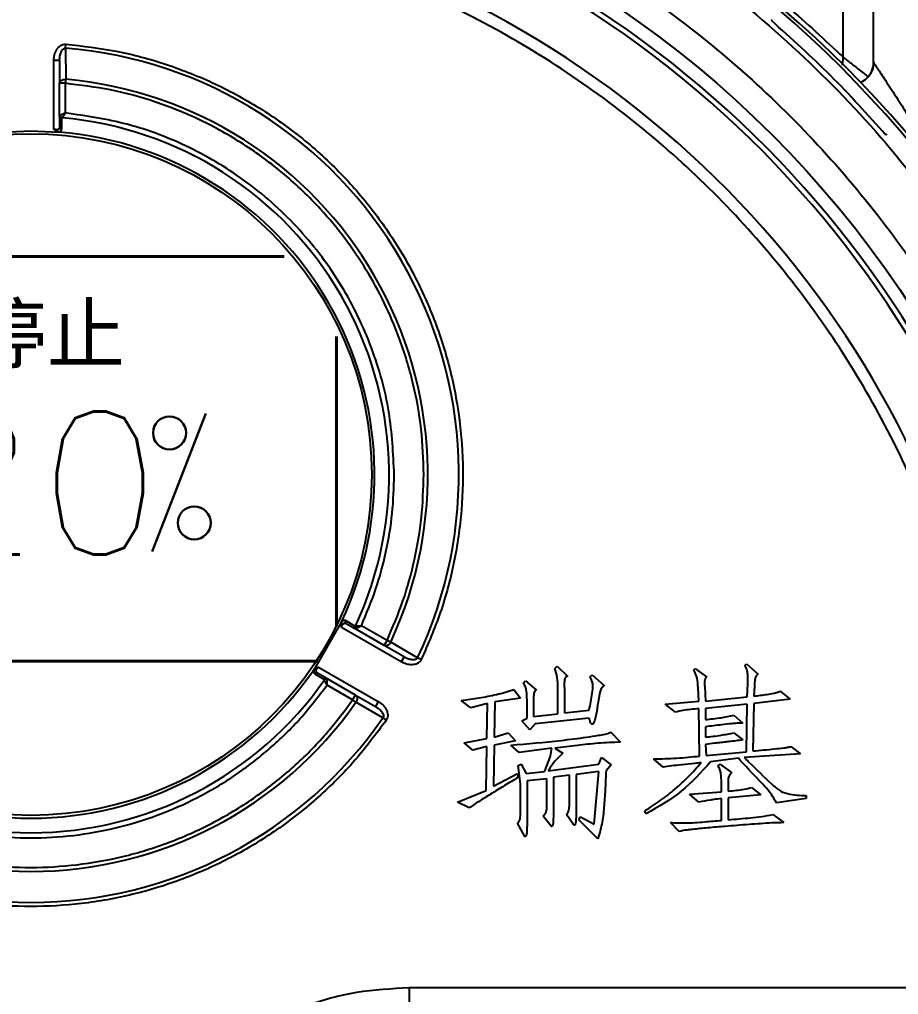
# Model space of a CAD drawing. Header units: millimetres. Extents: x 1663 to 4708, y 540 to 2693.
# Drawn here: x 2458.4 to 2535.2, y 2238.1 to 2323.2 of the extents above; entities that cross this region are included whole.
import ezdxf

# ---------------------------------------------------------------- set-up
doc = ezdxf.new("R2010")
doc.units = ezdxf.units.MM
for name, color, linetype, lineweight in [('AM_5', 3, 'Continuous', 25), ('DIM', 4, 'Continuous', 13), ('标注', 3, 'Continuous', 13), ('粗实线', 7, 'Continuous', 40)]:
    doc.layers.add(name, color=color, linetype=linetype, lineweight=lineweight)
doc.styles.add('01', font='txt.shx')
doc.styles.add('SLDTEXTSTYLE1', font='txt.shx', dxfattribs={"width": 0.7, "bigfont": 'gbcbig.shx'})
doc.dimstyles.new('SLDDIMSTYLE12$0', dxfattribs={"dimtxt": 12, "dimasz": 10, "dimexe": 0, "dimexo": 0.0625, "dimgap": 0.875, "dimtad": 1, "dimdec": 1, "dimlfac": 1.8, "dimrnd": 1e-09, "dimzin": 12, "dimdsep": 46, "dimtxsty": 'SLDTEXTSTYLE1', "dimcen": 0.09, "dimdle": 8.16, "dimclrd": 3, "dimclre": 3, "dimadec": 0, "dimazin": 3, "dimtfac": 1, "dimtdec": 1, "dimtofl": 0, "dimtmove": 0, "dimatfit": 3, "dimfxl": 0, "dimfrac": 2, "dimtolj": 1, "dimlwd": 5, "dimlwe": 5, "dimarcsym": 0})

# ---------------------------------------------------------------- blocks, each defined once
blk = doc.blocks.new('*D67')
at = {"layer": 'AM_5', "color": 3, "lineweight": 5, "transparency": 16777216}
blk.add_line((2567.725, 2464.159), (2173.325, 2464.159), dxfattribs=at)
at = {"layer": 'AM_5', "color": 3, "linetype": 'Continuous', "lineweight": 5, "transparency": 16777216}
for p, q in [((2173.325, 2454.159), (2173.325, 2140.373)), ((2579.4, 2130.373), (2173.325, 2130.373))]:
    blk.add_line(p, q, dxfattribs=at)
at = {"layer": 'AM_5', "color": 3, "transparency": 16777216}
for points in [[(2171.658, 2454.159), (2174.992, 2454.159), (2173.325, 2464.159)], [(2171.658, 2140.373), (2174.992, 2140.373), (2173.325, 2130.373)]]:
    blk.add_solid(points, dxfattribs=at)
at = {"layer": 'Defpoints', "color": 0, "transparency": 16777216}
for p in [(2567.787, 2464.159), (2173.325, 2130.373), (2579.463, 2130.373)]:
    blk.add_point(p, dxfattribs=at)
at = {"layer": 'AM_5', "color": 0, "transparency": 16777216, "insert": (2158.736, 2297.266), "char_height": 12, "attachment_point": 5, "rotation": 90, "style": 'SLDTEXTSTYLE1'}
blk.add_mtext('\\A1;{\\H2.28571x;335}', dxfattribs=at)

msp = doc.modelspace()

# ---------------------------------------------------------------- linework, layer by layer
at = {"color": 7, "linetype": 'Continuous', "lineweight": 25}
for p, q in [((2530.338, 2319.974), (2530.347, 2347.255)), ((2533.001, 2319.529), (2533.001, 2347.36)), ((2524.087, 2323.151), (2524.167, 2323.232)), ((2462.473, 2320.743), (2462.501, 2321.096)), ((2462.473, 2320.743), (2462.475, 2318.027)), ((2461.444, 2313.647), (2461.444, 2319.682)), ((2461.444, 2319.682), (2461.944, 2319.682)), ((2461.944, 2319.682), (2461.944, 2317.674)), ((2533.001, 2319.529), (2533.038, 2319.462)), ((2462.475, 2318.027), (2462.444, 2317.674)), ((2461.944, 2314.783), (2461.944, 2317.674)), ((2462.444, 2317.674), (2461.944, 2317.674)), ((2462.444, 2317.674), (2462.444, 2315.088)), ((2461.944, 2314.783), (2461.944, 2313.847)), ((2462.128, 2313.666), (2462.128, 2314.602)), ((2456.971, 2313.411), (2459.444, 2313.513)), ((2459.444, 2313.513), (2461.917, 2313.411)), ((2534.159, 2313.233), (2534.082, 2313.156)), ((2486.573, 2270.706), (2484.1, 2266.422)), ((2487.71, 2270.293), (2486.899, 2270.761)), ((2486.964, 2270.511), (2487.775, 2270.043)), ((2490.529, 2269.03), (2488.289, 2270.323)), ((2491.767, 2267.161), (2486.54, 2270.178)), ((2490.279, 2268.597), (2487.775, 2270.043)), ((2490.279, 2268.597), (2490.529, 2269.03)), ((2492.017, 2267.594), (2490.279, 2268.597)), ((2490.849, 2268.881), (2490.529, 2269.03)), ((2493.201, 2267.521), (2490.849, 2268.881)), ((2492.017, 2267.594), (2491.767, 2267.161)), ((2493.52, 2267.369), (2493.201, 2267.521)), ((2521.773, 2266.852), (2521.901, 2266.98)), ((2521.901, 2266.98), (2522.922, 2266.086)), ((2484.216, 2266.112), (2485.026, 2265.643)), ((2485.275, 2265.713), (2484.464, 2266.181)), ((2484.54, 2266.714), (2489.767, 2263.697)), ((2505.179, 2266.597), (2505.37, 2266.789)), ((2505.37, 2266.789), (2506.327, 2265.895)), ((2517.305, 2266.469), (2517.433, 2266.597)), ((2517.433, 2266.597), (2518.454, 2265.831)), ((2487.779, 2264.267), (2485.275, 2265.713)), ((2502.434, 2265.321), (2502.626, 2265.512)), ((2502.626, 2265.512), (2503.583, 2264.682)), ((2508.242, 2265.831), (2508.434, 2266.023)), ((2508.434, 2266.023), (2509.519, 2265.065)), ((2521.964, 2264.108), (2522.028, 2265.257)), ((2487.529, 2263.834), (2485.289, 2265.127)), ((2501.604, 2264.746), (2502.179, 2263.98)), ((2505.434, 2262.64), (2505.434, 2264.938)), ((2506.008, 2264.874), (2506.008, 2262.704)), ((2517.752, 2263.725), (2517.688, 2264.938)), ((2518.263, 2265.001), (2518.326, 2263.725)), ((2522.603, 2265.065), (2522.539, 2264.172)), ((2524.837, 2264.618), (2525.73, 2263.916)), ((2487.529, 2263.834), (2487.779, 2264.267)), ((2487.818, 2263.631), (2487.529, 2263.834)), ((2487.779, 2264.267), (2489.517, 2263.264)), ((2490.172, 2262.275), (2487.818, 2263.631)), ((2489.767, 2263.697), (2489.517, 2263.264)), ((2497.839, 2263.15), (2497.009, 2263.789)), ((2499.307, 2263.533), (2497.839, 2263.15)), ((2499.243, 2260.47), (2499.307, 2263.533)), ((2499.945, 2263.661), (2499.881, 2260.597)), ((2502.179, 2263.98), (2499.945, 2263.661)), ((2502.753, 2262.257), (2502.753, 2263.853)), ((2503.328, 2263.533), (2503.328, 2262.385)), ((2514.816, 2263.47), (2517.752, 2263.725)), ((2518.326, 2263.725), (2521.964, 2264.108)), ((2522.539, 2263.533), (2522.475, 2259.385)), ((2525.73, 2263.916), (2522.539, 2263.533)), ((2503.328, 2262.385), (2505.434, 2262.64)), ((2506.008, 2262.704), (2508.178, 2262.959)), ((2515.71, 2262.768), (2514.816, 2263.47)), ((2517.816, 2258.938), (2517.752, 2263.087)), ((2521.964, 2263.47), (2518.326, 2263.087)), ((2518.326, 2263.087), (2518.326, 2262.129)), ((2521.901, 2259.321), (2521.964, 2263.47)), ((2490.172, 2262.275), (2490.463, 2262.074)), ((2502.306, 2262.002), (2502.753, 2262.257)), ((2503.008, 2261.236), (2502.306, 2262.002)), ((2508.178, 2262.257), (2503.455, 2261.746)), ((2520.816, 2262.512), (2521.582, 2261.81)), ((2499.881, 2260.597), (2501.094, 2260.98)), ((2501.094, 2260.98), (2501.732, 2260.278)), ((2503.455, 2261.746), (2503.008, 2261.236)), ((2510.029, 2261.044), (2510.923, 2260.151)), ((2518.326, 2261.491), (2518.326, 2260.597)), ((2520.816, 2260.98), (2521.582, 2260.342)), ((2497.264, 2260.087), (2499.243, 2260.47)), ((2498.03, 2259.449), (2497.264, 2260.087)), ((2501.732, 2260.278), (2499.881, 2259.895)), ((2499.243, 2259.768), (2498.03, 2259.449)), ((2499.179, 2255.938), (2499.243, 2259.768)), ((2499.881, 2259.895), (2499.817, 2256.321)), ((2502.051, 2259.257), (2501.349, 2259.895)), ((2504.923, 2259.64), (2502.051, 2259.257)), ((2505.179, 2259.64), (2505.881, 2259.193)), ((2518.326, 2259.959), (2518.39, 2259.002)), ((2518.39, 2259.002), (2521.901, 2259.321)), ((2525.794, 2259.768), (2526.624, 2259.13)), ((2509.008, 2258.236), (2509.263, 2258.81)), ((2509.263, 2258.81), (2510.093, 2258.172)), ((2514.625, 2257.981), (2513.795, 2258.683)), ((2521.199, 2258.747), (2518.773, 2258.427)), ((2526.624, 2259.13), (2521.709, 2258.81)), ((2501.987, 2258.108), (2502.243, 2258.236)), ((2502.179, 2256.513), (2501.987, 2258.108)), ((2502.243, 2258.236), (2502.689, 2257.406)), ((2502.689, 2257.406), (2504.285, 2257.598)), ((2504.604, 2257.662), (2509.008, 2258.236)), ((2509.008, 2257.598), (2507.029, 2257.342)), ((2508.625, 2253.002), (2509.008, 2257.598)), ((2510.093, 2258.172), (2509.646, 2257.662)), ((2519.411, 2258.108), (2519.603, 2258.236)), ((2519.603, 2258.236), (2520.624, 2257.47)), ((2499.817, 2256.321), (2501.923, 2257.406)), ((2501.923, 2257.406), (2501.987, 2257.087)), ((2504.476, 2256.959), (2502.753, 2256.768)), ((2502.753, 2256.768), (2502.753, 2253.002)), ((2504.476, 2254.789), (2504.476, 2256.959)), ((2506.455, 2257.279), (2505.051, 2257.087)), ((2505.051, 2257.087), (2505.051, 2253.704)), ((2506.455, 2254.726), (2506.455, 2257.279)), ((2507.029, 2257.342), (2507.029, 2253.704)), ((2496.69, 2254.917), (2499.179, 2255.938)), ((2502.179, 2253.96), (2502.179, 2256.513)), ((2519.731, 2255.811), (2519.731, 2256.64)), ((2520.305, 2256.449), (2520.305, 2255.874)), ((2522.347, 2256.194), (2523.177, 2255.555)), ((2516.922, 2255.619), (2519.731, 2255.811)), ((2517.752, 2254.917), (2516.922, 2255.619)), ((2519.731, 2253.321), (2519.731, 2255.236)), ((2523.177, 2255.555), (2520.305, 2255.3)), ((2520.305, 2255.3), (2520.305, 2253.385)), ((2527.134, 2255.236), (2524.517, 2254.853)), ((2527.134, 2255.492), (2527.134, 2255.236)), ((2497.711, 2254.406), (2496.69, 2254.917)), ((2513.157, 2253.896), (2513.029, 2254.151)), ((2504.859, 2252.811), (2504.157, 2253.704)), ((2506.774, 2253.002), (2506.2, 2253.832)), ((2507.285, 2253.385), (2507.412, 2253.641)), ((2508.944, 2251.726), (2507.285, 2253.385)), ((2507.412, 2253.641), (2508.625, 2253.002)), ((2524.198, 2253.832), (2525.156, 2253.13)), ((2502.562, 2251.917), (2501.923, 2253.066)), ((2516.029, 2252.364), (2515.263, 2253.13)), ((2492.469, 2238.723), (2543.16, 2238.723)), ((2492.469, 2238.723), (2492.469, 2236.723))]:
    msp.add_line(p, q, dxfattribs=at)
at = {"color": 7, "linetype": 'Continuous', "lineweight": 25, "flags": 128}
msp.add_lwpolyline([(2532.393, 2318.093), (2532.272, 2317.985), (2531.893, 2317.739)], dxfattribs=at)
at = {"color": 7, "linetype": 'Continuous', "lineweight": 25}
for centre, radius in [((2459.444, 2248.513), 91.48), ((2459.444, 2283.513), 29.75)]:
    msp.add_circle(centre, radius, dxfattribs=at)
for centre, radius, start, end in [((2459.482, 2248.34), 99.998, 10.32572, 79.67183), ((2459.898, 2248.34), 99.998, 10.32572, 79.67183), ((2459.444, 2248.513), 90.341, 353.64897, 186.35103), ((2459.444, 2248.513), 89.875, 353.64897, 186.35103), ((2459.444, 2248.513), 85.319, 353.33017, 186.66983), ((2459.444, 2283.513), 37.354, 334.65071, 85.34929), ((2531.002, 2319.529), 2, 314.08939, 0.00468), ((2459.444, 2283.513), 34.646, 335.01875, 84.98125), ((2462.133, 2314.792), 0.19, 182.68772, 268.51073), ((2462.216, 2314.88), 0.229, 190.10462, 254.91834), ((2459.444, 2283.513), 31.264, 334.97704, 85.02296), ((2462.133, 2313.856), 0.189, 182.68018, 268.38303), ((2459.444, 2283.513), 30, 334.72923, 85.27077), ((2487.066, 2270.671), 0.189, 151.61698, 237.31954), ((2487.877, 2270.202), 0.19, 151.48927, 237.31228), ((2487.995, 2270.23), 0.229, 165.08166, 229.89538), ((2459.444, 2283.513), 30, 214.72923, 325.27077), ((2484.377, 2266.013), 0.189, 62.68018, 148.38303), ((2459.444, 2283.513), 31.264, 214.97704, 325.02296), ((2485.188, 2265.544), 0.19, 62.68772, 148.51073), ((2485.223, 2265.429), 0.229, 70.10462, 134.91834), ((2459.444, 2283.513), 34.646, 215.01875, 324.98125), ((2459.444, 2283.513), 37.354, 214.65071, 325.34929)]:
    msp.add_arc(centre, radius, start, end, dxfattribs=at)
for points in [[(2470.233, 2346.187), (2473.885, 2345.663), (2481.188, 2344.614), (2491.831, 2341.495), (2502.074, 2337.287), (2511.775, 2331.932), (2520.814, 2325.527), (2529.077, 2318.146), (2536.458, 2309.883), (2542.863, 2300.844), (2548.218, 2291.143), (2552.426, 2280.9), (2555.545, 2270.257), (2556.594, 2262.954), (2557.118, 2259.302)], [(2459.444, 2154.772), (2456.376, 2154.859), (2450.241, 2155.034), (2441.127, 2156.437), (2432.189, 2158.662), (2423.513, 2161.77), (2415.184, 2165.708), (2407.281, 2170.445), (2399.88, 2175.934), (2393.053, 2182.122), (2386.865, 2188.949), (2381.376, 2196.35), (2376.639, 2204.253), (2372.7, 2212.582), (2369.596, 2221.258), (2367.357, 2230.196), (2366.005, 2239.31), (2365.553, 2248.513), (2366.005, 2257.716), (2367.357, 2266.83), (2369.596, 2275.768), (2372.7, 2284.444), (2376.639, 2292.773), (2381.376, 2300.676), (2386.865, 2308.077), (2393.053, 2314.904), (2399.88, 2321.092), (2407.281, 2326.581), (2415.184, 2331.318), (2423.513, 2335.256), (2432.189, 2338.364), (2441.127, 2340.589), (2450.241, 2341.992), (2456.376, 2342.166), (2459.444, 2342.253)], [(2459.444, 2342.253), (2462.512, 2342.166), (2468.647, 2341.992), (2477.761, 2340.589), (2486.699, 2338.364), (2495.375, 2335.256), (2503.704, 2331.318), (2511.607, 2326.581), (2519.008, 2321.092), (2525.835, 2314.904), (2532.023, 2308.077), (2537.512, 2300.676), (2542.249, 2292.773), (2546.188, 2284.444), (2549.292, 2275.768), (2551.531, 2266.83), (2552.883, 2257.716), (2553.335, 2248.513), (2552.883, 2239.31), (2551.531, 2230.196), (2549.292, 2221.258), (2546.188, 2212.582), (2542.249, 2204.253), (2537.512, 2196.35), (2532.023, 2188.949), (2525.835, 2182.122), (2519.008, 2175.934), (2511.607, 2170.445), (2503.704, 2165.708), (2495.375, 2161.77), (2486.699, 2158.662), (2477.761, 2156.437), (2468.647, 2155.034), (2462.512, 2154.859), (2459.444, 2154.772)], [(2534.082, 2313.156), (2532.505, 2314.911), (2529.353, 2318.422), (2525.842, 2321.574), (2524.087, 2323.151)], [(2461.758, 2313.614), (2461.711, 2313.62), (2461.615, 2313.63), (2461.501, 2313.641), (2461.444, 2313.647)], [(2486.54, 2270.178), (2486.564, 2270.23), (2486.612, 2270.335), (2486.65, 2270.423), (2486.67, 2270.467)], [(2484.355, 2266.458), (2484.384, 2266.497), (2484.441, 2266.574), (2484.507, 2266.667), (2484.54, 2266.714)]]:
    msp.add_open_spline(points, degree=3, dxfattribs=at)
for points, knots in [([(2480.552, 2346.176), (2482.371, 2345.805), (2486.914, 2344.879), (2494.07, 2342.604), (2501.965, 2339.447), (2508.991, 2335.888), (2515.118, 2332.19), (2520.435, 2328.487), (2525.551, 2324.445), (2528.742, 2321.464), (2530.338, 2319.974)], [0, 0, 0, 0, 0.097589, 0.243722, 0.394103, 0.544483, 0.657403, 0.770324, 0.885162, 1, 1, 1, 1]), ([(2459.444, 2332.799), (2456.539, 2332.713), (2450.68, 2332.537), (2441.929, 2331.109), (2433.276, 2328.806), (2424.871, 2325.558), (2416.86, 2321.436), (2409.376, 2316.512), (2402.53, 2310.89), (2396.366, 2304.644), (2390.879, 2297.796), (2386.089, 2290.344), (2382.068, 2282.339), (2378.905, 2273.903), (2376.655, 2265.178), (2375.372, 2256.315), (2374.97, 2247.458), (2375.477, 2241.619), (2375.728, 2238.723)], [0, 0, 0, 0, 0.061282, 0.123596, 0.186618, 0.25, 0.313382, 0.376404, 0.438718, 0.5, 0.561282, 0.623596, 0.686618, 0.75, 0.813382, 0.876404, 0.938718, 1, 1, 1, 1]), ([(2543.16, 2238.723), (2543.411, 2241.619), (2543.918, 2247.458), (2543.515, 2256.315), (2542.233, 2265.178), (2539.983, 2273.903), (2536.82, 2282.339), (2532.798, 2290.344), (2528.009, 2297.796), (2522.522, 2304.644), (2516.357, 2310.89), (2509.512, 2316.512), (2502.028, 2321.436), (2494.017, 2325.558), (2485.612, 2328.806), (2476.958, 2331.109), (2468.207, 2332.537), (2462.349, 2332.713), (2459.444, 2332.799)], [0, 0, 0, 0, 0.061282, 0.123596, 0.186618, 0.25, 0.313382, 0.376404, 0.438718, 0.5, 0.561282, 0.623596, 0.686618, 0.75, 0.813382, 0.876404, 0.938718, 1, 1, 1, 1]), ([(2461.444, 2319.682), (2461.455, 2319.846), (2461.478, 2320.173), (2461.641, 2320.561), (2461.839, 2320.824), (2462.03, 2320.983), (2462.255, 2321.092), (2462.42, 2321.095), (2462.501, 2321.096)], [0, 0, 0, 0, 0.249814, 0.499195, 0.628988, 0.749489, 0.877373, 1, 1, 1, 1]), ([(2461.944, 2319.682), (2461.949, 2319.804), (2461.96, 2320.043), (2462.038, 2320.33), (2462.137, 2320.53), (2462.229, 2320.65), (2462.325, 2320.72), (2462.409, 2320.746), (2462.451, 2320.744), (2462.473, 2320.743)], [0, 0, 0, 0, 0.286546, 0.561069, 0.68919, 0.805477, 0.906505, 0.953176, 1, 1, 1, 1]), ([(2462.501, 2321.096), (2463.971, 2320.926), (2466.944, 2320.582), (2471.323, 2319.391), (2475.596, 2317.692), (2479.658, 2315.456), (2483.415, 2312.742), (2486.787, 2309.612), (2489.712, 2306.149), (2492.175, 2302.41), (2494.181, 2298.408), (2495.718, 2294.143), (2496.743, 2289.658), (2497.215, 2285.047), (2497.12, 2280.412), (2496.455, 2275.862), (2495.296, 2271.473), (2494.108, 2268.727), (2493.52, 2267.369)], [0, 0, 0, 0, 0.060901, 0.123153, 0.186338, 0.25, 0.313662, 0.376847, 0.439099, 0.5, 0.560901, 0.623153, 0.686338, 0.75, 0.813662, 0.876847, 0.939099, 1, 1, 1, 1]), ([(2530.338, 2319.974), (2530.338, 2319.97), (2530.337, 2319.962), (2530.335, 2319.949), (2530.334, 2319.933), (2530.331, 2319.91), (2530.328, 2319.876), (2530.322, 2319.822), (2530.313, 2319.738), (2530.3, 2319.608), (2530.282, 2319.446), (2530.269, 2319.325), (2530.263, 2319.268)], [0, 0, 0, 0, 0.016063, 0.035086, 0.054272, 0.083957, 0.129901, 0.20106, 0.311455, 0.483359, 0.753451, 1, 1, 1, 1]), ([(2530.338, 2319.974), (2530.341, 2319.971), (2530.348, 2319.966), (2530.358, 2319.958), (2530.371, 2319.948), (2530.388, 2319.934), (2530.416, 2319.913), (2530.458, 2319.879), (2530.524, 2319.827), (2530.627, 2319.746), (2530.789, 2319.618), (2531.056, 2319.408), (2531.583, 2318.994), (2532.153, 2318.545), (2532.462, 2318.306), (2532.546, 2318.242)], [0, 0, 0, 0, 0.003704, 0.008098, 0.012525, 0.019373, 0.029969, 0.046374, 0.071808, 0.111377, 0.173466, 0.273083, 0.443837, 0.849319, 1, 1, 1, 1]), ([(2533.036, 2319.464), (2533.001, 2319.25), (2532.946, 2318.916), (2532.713, 2318.459), (2532.533, 2318.249), (2532.441, 2318.141)], [0, 0, 0, 0, 0.463437, 0.723442, 1, 1, 1, 1]), ([(2533.038, 2319.462), (2533.038, 2319.461), (2533.051, 2319.437), (2533.161, 2319.268), (2533.368, 2318.954), (2533.67, 2318.501), (2534.045, 2317.934), (2534.496, 2317.247), (2535.132, 2316.265), (2535.954, 2314.966), (2536.949, 2313.348), (2537.613, 2312.218), (2537.955, 2311.635)], [0, 0, 0, 0, 0.00168, 0.064972, 0.132739, 0.206508, 0.28571, 0.373768, 0.471273, 0.639644, 0.81418, 1, 1, 1, 1]), ([(2461.944, 2317.674), (2461.947, 2317.703), (2461.951, 2317.751), (2461.986, 2317.82), (2462.033, 2317.88), (2462.103, 2317.936), (2462.186, 2317.98), (2462.311, 2318.021), (2462.41, 2318.024), (2462.475, 2318.027)], [0, 0, 0, 0, 0.146576, 0.250253, 0.383985, 0.500537, 0.638173, 0.763762, 1, 1, 1, 1]), ([(2532.39, 2318.11), (2532.287, 2317.998), (2532.159, 2317.858), (2531.895, 2317.772), (2531.843, 2317.755)], [0, 0, 0, 0, 0.802342, 1, 1, 1, 1]), ([(2493.737, 2283.513), (2493.692, 2284.84), (2493.602, 2287.53), (2492.859, 2291.562), (2491.424, 2296.288), (2488.877, 2301.519), (2485.334, 2306.231), (2481.608, 2309.805), (2478.069, 2312.418), (2474.297, 2314.522), (2470.385, 2316.096), (2466.434, 2317.189), (2463.762, 2317.514), (2462.444, 2317.674)], [0, 0, 0, 0, 0.078279, 0.158714, 0.241169, 0.369329, 0.499889, 0.58697, 0.673343, 0.758831, 0.841277, 0.921717, 1, 1, 1, 1]), ([(2461.991, 2314.84), (2461.978, 2314.832), (2461.951, 2314.814), (2461.946, 2314.794), (2461.944, 2314.783)], [0, 0, 0, 0, 0.455331, 1, 1, 1, 1]), ([(2462.444, 2315.088), (2462.39, 2315.059), (2462.299, 2315.01), (2462.17, 2314.938), (2462.064, 2314.88), (2462.014, 2314.853), (2461.991, 2314.84)], [0, 0, 0, 0, 0.294715, 0.501246, 0.766459, 1, 1, 1, 1]), ([(2462.128, 2314.602), (2462.13, 2314.613), (2462.132, 2314.633), (2462.148, 2314.651), (2462.156, 2314.659)], [0, 0, 0, 0, 0.505052, 1, 1, 1, 1]), ([(2462.444, 2315.088), (2462.41, 2315.037), (2462.352, 2314.951), (2462.269, 2314.829), (2462.203, 2314.728), (2462.171, 2314.681), (2462.156, 2314.659)], [0, 0, 0, 0, 0.29649, 0.501239, 0.766694, 1, 1, 1, 1]), ([(2491.161, 2283.513), (2491.069, 2285.346), (2490.879, 2289.11), (2489.307, 2294.697), (2486.712, 2300.095), (2483.053, 2304.985), (2478.531, 2309.09), (2473.403, 2312.184), (2467.989, 2314.278), (2464.26, 2314.823), (2462.444, 2315.088)], [0, 0, 0, 0, 0.117513, 0.241217, 0.369421, 0.5, 0.630579, 0.758783, 0.882487, 1, 1, 1, 1]), ([(2461.944, 2313.847), (2461.936, 2313.802), (2461.923, 2313.732), (2461.844, 2313.656), (2461.786, 2313.628), (2461.758, 2313.614)], [0, 0, 0, 0, 0.49907, 0.762814, 1, 1, 1, 1]), ([(2461.917, 2313.411), (2461.877, 2313.418), (2461.788, 2313.433), (2461.627, 2313.513), (2461.516, 2313.594), (2461.444, 2313.647)], [0, 0, 0, 0, 0.230272, 0.499766, 1, 1, 1, 1]), ([(2461.848, 2313.427), (2461.837, 2313.436), (2461.814, 2313.454), (2461.786, 2313.498), (2461.766, 2313.554), (2461.761, 2313.594), (2461.758, 2313.614)], [0, 0, 0, 0, 0.235887, 0.4884405, 0.747071, 1, 1, 1, 1]), ([(2461.848, 2313.427), (2461.89, 2313.441), (2461.976, 2313.469), (2462.061, 2313.527), (2462.118, 2313.593), (2462.124, 2313.642), (2462.128, 2313.666)], [0, 0, 0, 0, 0.246649, 0.500433, 0.745582, 1, 1, 1, 1]), ([(2461.917, 2313.411), (2461.903, 2313.412), (2461.883, 2313.415), (2461.86, 2313.421), (2461.852, 2313.425), (2461.848, 2313.427)], [0, 0, 0, 0, 0.552263, 0.782739, 1, 1, 1, 1]), ([(2488.289, 2270.323), (2488.729, 2271.369), (2489.609, 2273.46), (2490.486, 2276.753), (2491.058, 2280.112), (2491.127, 2282.379), (2491.161, 2283.513)], [0, 0, 0, 0, 0.25001, 0.5, 0.75001, 1, 1, 1, 1]), ([(2490.529, 2269.03), (2491.02, 2270.176), (2492.003, 2272.468), (2492.982, 2276.083), (2493.621, 2279.774), (2493.698, 2282.267), (2493.737, 2283.513)], [0, 0, 0, 0, 0.249991, 0.5, 0.749991, 1, 1, 1, 1]), ([(2486.54, 2270.178), (2486.531, 2270.267), (2486.516, 2270.403), (2486.528, 2270.583), (2486.559, 2270.667), (2486.573, 2270.706)], [0, 0, 0, 0, 0.50022, 0.769201, 1, 1, 1, 1]), ([(2486.899, 2270.761), (2486.876, 2270.77), (2486.831, 2270.788), (2486.745, 2270.773), (2486.652, 2270.728), (2486.586, 2270.667), (2486.553, 2270.638)], [0, 0, 0, 0, 0.254366, 0.499564, 0.753303, 1, 1, 1, 1]), ([(2486.553, 2270.638), (2486.553, 2270.642), (2486.553, 2270.651), (2486.559, 2270.674), (2486.567, 2270.693), (2486.573, 2270.706)], [0, 0, 0, 0, 0.217261, 0.447737, 1, 1, 1, 1]), ([(2486.67, 2270.467), (2486.669, 2270.467), (2486.668, 2270.467), (2486.665, 2270.47), (2486.651, 2270.48), (2486.621, 2270.504), (2486.585, 2270.545), (2486.559, 2270.594), (2486.555, 2270.623), (2486.553, 2270.638)], [0, 0, 0, 0, 0.001948, 0.016581, 0.057088, 0.21499, 0.505225, 0.751514, 1, 1, 1, 1]), ([(2486.67, 2270.467), (2486.695, 2270.484), (2486.749, 2270.519), (2486.854, 2270.55), (2486.92, 2270.526), (2486.964, 2270.511)], [0, 0, 0, 0, 0.237187, 0.50093, 1, 1, 1, 1]), ([(2487.774, 2270.289), (2487.8, 2270.29), (2487.857, 2270.294), (2487.977, 2270.302), (2488.124, 2270.312), (2488.228, 2270.319), (2488.289, 2270.323)], [0, 0, 0, 0, 0.233264, 0.498761, 0.703431, 1, 1, 1, 1]), ([(2488.289, 2270.323), (2488.237, 2270.291), (2488.148, 2270.237), (2488.022, 2270.161), (2487.919, 2270.098), (2487.87, 2270.069), (2487.847, 2270.055)], [0, 0, 0, 0, 0.294637, 0.501246, 0.766418, 1, 1, 1, 1]), ([(2487.774, 2270.289), (2487.762, 2270.286), (2487.738, 2270.281), (2487.72, 2270.289), (2487.71, 2270.293)], [0, 0, 0, 0, 0.494942, 1, 1, 1, 1]), ([(2487.775, 2270.043), (2487.785, 2270.04), (2487.805, 2270.033), (2487.834, 2270.048), (2487.847, 2270.055)], [0, 0, 0, 0, 0.544669, 1, 1, 1, 1]), ([(2490.849, 2268.881), (2490.815, 2268.826), (2490.762, 2268.742), (2490.664, 2268.655), (2490.585, 2268.604), (2490.501, 2268.572), (2490.426, 2268.56), (2490.348, 2268.565), (2490.304, 2268.586), (2490.279, 2268.597)], [0, 0, 0, 0, 0.2362575, 0.3618415, 0.4994624, 0.6160623, 0.7497471, 0.8534584, 1, 1, 1, 1]), ([(2493.52, 2267.369), (2493.479, 2267.3), (2493.393, 2267.157), (2493.187, 2267.017), (2492.953, 2266.931), (2492.626, 2266.892), (2492.209, 2266.945), (2491.914, 2267.089), (2491.767, 2267.161)], [0, 0, 0, 0, 0.122616, 0.250735, 0.37102, 0.501142, 0.75053, 1, 1, 1, 1]), ([(2493.201, 2267.521), (2493.191, 2267.502), (2493.172, 2267.464), (2493.107, 2267.404), (2492.998, 2267.356), (2492.848, 2267.337), (2492.625, 2267.351), (2492.338, 2267.427), (2492.125, 2267.537), (2492.017, 2267.594)], [0, 0, 0, 0, 0.04691, 0.093633, 0.194711, 0.311017, 0.43912, 0.713502, 1, 1, 1, 1]), ([(2484.1, 2266.422), (2484.126, 2266.454), (2484.183, 2266.522), (2484.333, 2266.622), (2484.459, 2266.678), (2484.54, 2266.714)], [0, 0, 0, 0, 0.230272, 0.499766, 1, 1, 1, 1]), ([(2484.1, 2266.422), (2484.108, 2266.434), (2484.12, 2266.45), (2484.137, 2266.467), (2484.145, 2266.471), (2484.149, 2266.474)], [0, 0, 0, 0, 0.552263, 0.782739, 1, 1, 1, 1]), ([(2484.149, 2266.474), (2484.139, 2266.43), (2484.12, 2266.343), (2484.128, 2266.239), (2484.157, 2266.157), (2484.196, 2266.127), (2484.216, 2266.112)], [0, 0, 0, 0, 0.246649, 0.500433, 0.745582, 1, 1, 1, 1]), ([(2484.355, 2266.458), (2484.334, 2266.467), (2484.297, 2266.482), (2484.241, 2266.492), (2484.19, 2266.49), (2484.162, 2266.479), (2484.149, 2266.474)], [0, 0, 0, 0, 0.284642, 0.500317, 0.748404, 1, 1, 1, 1]), ([(2484.464, 2266.181), (2484.429, 2266.211), (2484.375, 2266.257), (2484.349, 2266.363), (2484.353, 2266.427), (2484.355, 2266.458)], [0, 0, 0, 0, 0.49907, 0.762814, 1, 1, 1, 1]), ([(2505.434, 2264.938), (2505.435, 2265.222), (2505.438, 2265.788), (2505.265, 2266.328), (2505.179, 2266.597)], [0, 0, 0, 0, 0.501356, 1, 1, 1, 1]), ([(2517.688, 2264.938), (2517.672, 2265.206), (2517.64, 2265.74), (2517.417, 2266.227), (2517.305, 2266.469)], [0, 0, 0, 0, 0.501429, 1, 1, 1, 1]), ([(2522.028, 2265.257), (2522.035, 2265.53), (2522.045, 2265.943), (2521.961, 2266.49), (2521.835, 2266.734), (2521.773, 2266.852)], [0, 0, 0, 0, 0.500487, 0.756396, 1, 1, 1, 1]), ([(2522.922, 2266.086), (2522.881, 2266.063), (2522.799, 2266.015), (2522.703, 2265.849), (2522.613, 2265.534), (2522.607, 2265.253), (2522.603, 2265.065)], [0, 0, 0, 0, 0.124606, 0.249783, 0.499755, 1, 1, 1, 1]), ([(2485.026, 2265.643), (2485.034, 2265.637), (2485.05, 2265.625), (2485.058, 2265.602), (2485.061, 2265.591)], [0, 0, 0, 0, 0.505052, 1, 1, 1, 1]), ([(2485.289, 2265.127), (2485.262, 2265.182), (2485.216, 2265.276), (2485.152, 2265.408), (2485.098, 2265.516), (2485.073, 2265.567), (2485.061, 2265.591)], [0, 0, 0, 0, 0.2964897, 0.501239, 0.7666941, 1, 1, 1, 1]), ([(2485.301, 2265.644), (2485.3, 2265.659), (2485.298, 2265.691), (2485.283, 2265.705), (2485.275, 2265.713)], [0, 0, 0, 0, 0.455331, 1, 1, 1, 1]), ([(2485.289, 2265.127), (2485.291, 2265.188), (2485.293, 2265.292), (2485.296, 2265.439), (2485.299, 2265.561), (2485.3, 2265.617), (2485.301, 2265.644)], [0, 0, 0, 0, 0.294715, 0.501246, 0.766459, 1, 1, 1, 1]), ([(2502.753, 2263.853), (2502.745, 2264.107), (2502.733, 2264.488), (2502.632, 2264.992), (2502.5, 2265.211), (2502.434, 2265.321)], [0, 0, 0, 0, 0.500501, 0.750743, 1, 1, 1, 1]), ([(2506.327, 2265.895), (2506.302, 2265.901), (2506.266, 2265.911), (2506.214, 2265.904), (2506.169, 2265.885), (2506.119, 2265.843), (2506.043, 2265.71), (2505.989, 2265.377), (2506.001, 2265.075), (2506.008, 2264.874)], [0, 0, 0, 0, 0.062894, 0.093186, 0.125519, 0.183459, 0.250862, 0.500262, 1, 1, 1, 1]), ([(2508.178, 2262.959), (2508.274, 2263.441), (2508.419, 2264.162), (2508.539, 2265.024), (2508.436, 2265.514), (2508.307, 2265.726), (2508.242, 2265.831)], [0, 0, 0, 0, 0.500403, 0.750061, 0.875011, 1, 1, 1, 1]), ([(2518.454, 2265.831), (2518.436, 2265.825), (2518.4, 2265.813), (2518.342, 2265.761), (2518.283, 2265.641), (2518.24, 2265.378), (2518.254, 2265.152), (2518.263, 2265.001)], [0, 0, 0, 0, 0.062738, 0.125106, 0.25016, 0.499952, 1, 1, 1, 1]), ([(2433.599, 2265.127), (2434.352, 2264.14), (2435.858, 2262.167), (2438.562, 2259.547), (2441.565, 2257.22), (2444.868, 2255.256), (2448.383, 2253.704), (2452.02, 2252.6), (2455.722, 2251.94), (2459.444, 2251.723), (2463.166, 2251.94), (2466.868, 2252.6), (2470.505, 2253.704), (2474.02, 2255.256), (2477.323, 2257.22), (2480.326, 2259.548), (2483.029, 2262.167), (2484.536, 2264.14), (2485.289, 2265.127)], [0, 0, 0, 0, 0.061605, 0.123206, 0.186371, 0.25, 0.313629, 0.376794, 0.438402, 0.5, 0.561607, 0.623206, 0.686371, 0.75, 0.813629, 0.876794, 0.938399, 1, 1, 1, 1]), ([(2497.009, 2263.789), (2497.528, 2263.864), (2498.556, 2264.012), (2500.101, 2264.29), (2501.099, 2264.593), (2501.604, 2264.746)], [0, 0, 0, 0, 0.334798, 0.663306, 1, 1, 1, 1]), ([(2503.583, 2264.682), (2503.567, 2264.683), (2503.541, 2264.684), (2503.502, 2264.677), (2503.469, 2264.657), (2503.413, 2264.599), (2503.352, 2264.431), (2503.308, 2264.064), (2503.32, 2263.746), (2503.328, 2263.533)], [0, 0, 0, 0, 0.03671, 0.062559, 0.092069, 0.125794, 0.250448, 0.500152, 1, 1, 1, 1]), ([(2509.519, 2265.065), (2509.496, 2265.066), (2509.463, 2265.068), (2509.42, 2265.054), (2509.362, 2265.02), (2509.155, 2264.763), (2509.097, 2264.42), (2508.986, 2263.808), (2508.875, 2263.105), (2508.745, 2262.332), (2508.598, 2261.885), (2508.54, 2261.774), (2508.511, 2261.741), (2508.484, 2261.722), (2508.458, 2261.713), (2508.437, 2261.712), (2508.416, 2261.717), (2508.393, 2261.734), (2508.319, 2261.818), (2508.248, 2262.001), (2508.201, 2262.171), (2508.178, 2262.257)], [0, 0, 0, 0, 0.015707, 0.023084, 0.031298, 0.062594, 0.249246, 0.264592, 0.499319, 0.749347, 0.813344, 0.828624, 0.83674, 0.844073, 0.851536, 0.855317, 0.859027, 0.866095, 0.875169, 0.937439, 1, 1, 1, 1]), ([(2522.539, 2264.172), (2522.928, 2264.22), (2523.513, 2264.292), (2524.191, 2264.402), (2524.509, 2264.478), (2524.65, 2264.521), (2524.721, 2264.542), (2524.781, 2264.57), (2524.818, 2264.602), (2524.837, 2264.618)], [0, 0, 0, 0, 0.49996, 0.749982, 0.874725, 0.916406, 0.937678, 0.968712, 1, 1, 1, 1]), ([(2431.359, 2263.834), (2432.163, 2262.766), (2433.789, 2260.605), (2436.714, 2257.732), (2439.985, 2255.171), (2443.575, 2253.017), (2447.4, 2251.314), (2451.373, 2250.098), (2455.405, 2249.378), (2459.444, 2249.142), (2463.483, 2249.378), (2467.514, 2250.098), (2471.488, 2251.314), (2475.313, 2253.017), (2478.903, 2255.171), (2482.174, 2257.732), (2485.099, 2260.605), (2486.725, 2262.766), (2487.529, 2263.834)], [0, 0, 0, 0, 0.060923, 0.123178, 0.186353, 0.25, 0.313647, 0.376822, 0.439077, 0.5, 0.560923, 0.623178, 0.686353, 0.75, 0.813647, 0.876822, 0.939077, 1, 1, 1, 1]), ([(2487.779, 2264.267), (2487.812, 2264.241), (2487.868, 2264.198), (2487.913, 2264.089), (2487.931, 2263.969), (2487.914, 2263.877), (2487.906, 2263.834)], [0, 0, 0, 0, 0.29395, 0.49993, 0.767731, 1, 1, 1, 1]), ([(2487.906, 2263.834), (2487.895, 2263.799), (2487.875, 2263.728), (2487.837, 2263.663), (2487.818, 2263.631)], [0, 0, 0, 0, 0.5064463, 1, 1, 1, 1]), ([(2489.767, 2263.697), (2489.903, 2263.605), (2490.175, 2263.421), (2490.429, 2263.086), (2490.559, 2262.783), (2490.601, 2262.538), (2490.583, 2262.289), (2490.502, 2262.145), (2490.463, 2262.074)], [0, 0, 0, 0, 0.249814, 0.499195, 0.628988, 0.749489, 0.877373, 1, 1, 1, 1]), ([(2489.517, 2263.264), (2489.62, 2263.198), (2489.821, 2263.069), (2490.032, 2262.858), (2490.155, 2262.672), (2490.213, 2262.533), (2490.226, 2262.414), (2490.206, 2262.328), (2490.184, 2262.293), (2490.172, 2262.275)], [0, 0, 0, 0, 0.2865456, 0.5610687, 0.6891901, 0.8054766, 0.906505, 0.9531764, 1, 1, 1, 1]), ([(2517.752, 2263.087), (2517.509, 2263.059), (2517.044, 2263.005), (2516.357, 2262.927), (2515.925, 2262.821), (2515.71, 2262.768)], [0, 0, 0, 0, 0.355076, 0.678764, 1, 1, 1, 1]), ([(2490.463, 2262.074), (2489.581, 2260.886), (2487.797, 2258.484), (2484.575, 2255.286), (2480.968, 2252.435), (2477.001, 2250.036), (2472.772, 2248.139), (2468.375, 2246.784), (2463.913, 2245.982), (2459.444, 2245.719), (2454.975, 2245.982), (2450.513, 2246.784), (2446.116, 2248.139), (2441.887, 2250.036), (2437.92, 2252.435), (2434.313, 2255.286), (2431.091, 2258.484), (2429.307, 2260.886), (2428.425, 2262.074)], [0, 0, 0, 0, 0.060901, 0.123153, 0.186338, 0.25, 0.313662, 0.376847, 0.439099, 0.5, 0.560901, 0.623153, 0.686338, 0.75, 0.813662, 0.876847, 0.939099, 1, 1, 1, 1]), ([(2518.326, 2262.129), (2518.782, 2262.173), (2519.619, 2262.254), (2520.441, 2262.431), (2520.816, 2262.512)], [0, 0, 0, 0, 0.544423, 1, 1, 1, 1]), ([(2521.582, 2261.81), (2521.411, 2261.81), (2521.083, 2261.81), (2520.474, 2261.751), (2519.797, 2261.676), (2519.039, 2261.585), (2518.563, 2261.522), (2518.326, 2261.491)], [0, 0, 0, 0, 0.1565437, 0.3002265, 0.5598557, 0.7813484, 1, 1, 1, 1]), ([(2501.349, 2259.895), (2502.81, 2260.017), (2505.017, 2260.201), (2507.558, 2260.531), (2508.836, 2260.722), (2509.458, 2260.832), (2509.773, 2260.909), (2509.921, 2260.952), (2509.984, 2260.984), (2510.015, 2261.001), (2510.024, 2261.009), (2510.03, 2261.018), (2510.031, 2261.029), (2510.03, 2261.038), (2510.029, 2261.044)], [0, 0, 0, 0, 0.499866, 0.755184, 0.873269, 0.940653, 0.9703, 0.984189, 0.992842, 0.99431, 0.996215, 0.997059, 0.997763, 1, 1, 1, 1]), ([(2518.326, 2260.597), (2518.782, 2260.641), (2519.619, 2260.722), (2520.441, 2260.9), (2520.816, 2260.98)], [0, 0, 0, 0, 0.5444227, 1, 1, 1, 1]), ([(2510.923, 2260.151), (2510.267, 2260.126), (2509.004, 2260.078), (2507.092, 2259.863), (2505.834, 2259.716), (2505.179, 2259.64)], [0, 0, 0, 0, 0.340904, 0.65699, 1, 1, 1, 1]), ([(2521.582, 2260.342), (2521.184, 2260.294), (2520.683, 2260.233), (2520.153, 2260.169), (2520.012, 2260.152), (2519.971, 2260.147), (2519.866, 2260.135), (2519.59, 2260.103), (2519.047, 2260.042), (2518.598, 2259.99), (2518.326, 2259.959)], [0, 0, 0, 0, 0.366446, 0.462334, 0.488445, 0.496042, 0.5, 0.585842, 0.75, 1, 1, 1, 1]), ([(2504.285, 2257.598), (2504.384, 2257.835), (2504.568, 2258.277), (2504.822, 2258.95), (2504.889, 2259.405), (2504.923, 2259.64)], [0, 0, 0, 0, 0.359332, 0.669185, 1, 1, 1, 1]), ([(2522.475, 2259.385), (2522.786, 2259.413), (2523.416, 2259.469), (2524.319, 2259.554), (2525.013, 2259.636), (2525.49, 2259.7), (2525.693, 2259.745), (2525.794, 2259.768)], [0, 0, 0, 0, 0.280025, 0.567993, 0.813979, 0.90683, 1, 1, 1, 1]), ([(2505.881, 2259.193), (2505.636, 2258.966), (2505.145, 2258.51), (2504.785, 2257.945), (2504.604, 2257.662)], [0, 0, 0, 0, 0.498794, 1, 1, 1, 1]), ([(2518.773, 2258.427), (2517.957, 2257.525), (2516.322, 2255.72), (2514.212, 2254.504), (2513.157, 2253.896)], [0, 0, 0, 0, 0.4997261, 1, 1, 1, 1]), ([(2513.795, 2258.683), (2514.466, 2258.7), (2515.81, 2258.734), (2517.147, 2258.87), (2517.816, 2258.938)], [0, 0, 0, 0, 0.499834, 1, 1, 1, 1]), ([(2524.517, 2254.853), (2524.42, 2255.035), (2524.026, 2255.767), (2522.817, 2257.004), (2521.797, 2258.103), (2521.199, 2258.747)], [0, 0, 0, 0, 0.120499, 0.484583, 1, 1, 1, 1]), ([(2521.709, 2258.81), (2521.845, 2258.679), (2522.64, 2257.912), (2523.622, 2256.951), (2524.701, 2255.943), (2525.746, 2255.523), (2526.578, 2255.504), (2527.134, 2255.492)], [0, 0, 0, 0, 0.085822, 0.500579, 0.625554, 0.749953, 1, 1, 1, 1]), ([(2509.646, 2257.662), (2509.627, 2257.162), (2509.587, 2256.163), (2509.49, 2254.668), (2509.359, 2253.169), (2509.082, 2252.207), (2508.944, 2251.726)], [0, 0, 0, 0, 0.250078, 0.500157, 0.750158, 1, 1, 1, 1]), ([(2513.029, 2254.151), (2513.485, 2254.444), (2514.397, 2255.03), (2515.676, 2256.036), (2516.882, 2257.131), (2517.59, 2257.953), (2517.943, 2258.364)], [0, 0, 0, 0, 0.250018, 0.50003, 0.750015, 1, 1, 1, 1]), ([(2517.943, 2258.364), (2517.752, 2258.343), (2517.199, 2258.284), (2516.628, 2258.221), (2515.958, 2258.148), (2515.405, 2258.086), (2514.87, 2258.014), (2514.625, 2257.981)], [0, 0, 0, 0, 0.17261, 0.500021, 0.515712, 0.777456, 1, 1, 1, 1]), ([(2519.731, 2256.64), (2519.722, 2256.894), (2519.709, 2257.275), (2519.598, 2257.775), (2519.474, 2257.997), (2519.411, 2258.108)], [0, 0, 0, 0, 0.500203, 0.750381, 1, 1, 1, 1]), ([(2501.987, 2257.087), (2501.584, 2256.844), (2500.776, 2256.357), (2499.635, 2255.655), (2498.6, 2255.024), (2497.993, 2254.602), (2497.711, 2254.406)], [0, 0, 0, 0, 0.279532, 0.560917, 0.796186, 1, 1, 1, 1]), ([(2520.624, 2257.47), (2520.583, 2257.446), (2520.501, 2257.397), (2520.391, 2257.24), (2520.282, 2256.924), (2520.296, 2256.639), (2520.305, 2256.449)], [0, 0, 0, 0, 0.124964, 0.250406, 0.50003, 1, 1, 1, 1]), ([(2520.305, 2255.874), (2520.553, 2255.902), (2521.022, 2255.955), (2521.709, 2256.028), (2522.136, 2256.139), (2522.347, 2256.194)], [0, 0, 0, 0, 0.361972, 0.684119, 1, 1, 1, 1]), ([(2519.731, 2255.236), (2519.502, 2255.204), (2519.207, 2255.162), (2518.876, 2255.115), (2518.443, 2255.052), (2518.08, 2254.981), (2517.752, 2254.917)], [0, 0, 0, 0, 0.344956, 0.446295, 0.500209, 1, 1, 1, 1]), ([(2504.157, 2253.704), (2504.197, 2253.735), (2504.275, 2253.795), (2504.385, 2253.961), (2504.497, 2254.293), (2504.485, 2254.591), (2504.476, 2254.789)], [0, 0, 0, 0, 0.125102, 0.250487, 0.500275, 1, 1, 1, 1]), ([(2506.2, 2253.832), (2506.249, 2253.895), (2506.348, 2254.02), (2506.437, 2254.33), (2506.448, 2254.567), (2506.455, 2254.726)], [0, 0, 0, 0, 0.2496128, 0.5003947, 1, 1, 1, 1]), ([(2501.923, 2253.066), (2501.977, 2253.126), (2502.085, 2253.246), (2502.164, 2253.562), (2502.173, 2253.801), (2502.179, 2253.96)], [0, 0, 0, 0, 0.248888, 0.499184, 1, 1, 1, 1]), ([(2505.051, 2253.704), (2505.047, 2253.54), (2505.041, 2253.263), (2505.02, 2252.961), (2504.957, 2252.839), (2504.938, 2252.818), (2504.924, 2252.808), (2504.909, 2252.802), (2504.892, 2252.8), (2504.876, 2252.803), (2504.865, 2252.808), (2504.859, 2252.811)], [0, 0, 0, 0, 0.502708, 0.847693, 0.895837, 0.915403, 0.932716, 0.94869, 0.964469, 0.98124, 1, 1, 1, 1]), ([(2507.029, 2253.704), (2507.026, 2253.539), (2507.021, 2253.291), (2506.99, 2253.027), (2506.942, 2252.933), (2506.923, 2252.915), (2506.905, 2252.906), (2506.89, 2252.903), (2506.875, 2252.904), (2506.848, 2252.914), (2506.812, 2252.948), (2506.788, 2252.983), (2506.774, 2253.002)], [0, 0, 0, 0, 0.499283, 0.748654, 0.782672, 0.812583, 0.827376, 0.841874, 0.856441, 0.872129, 0.928496, 1, 1, 1, 1]), ([(2515.263, 2253.13), (2515.695, 2253.114), (2516.69, 2253.076), (2518.18, 2253.19), (2519.235, 2253.279), (2519.731, 2253.321)], [0, 0, 0, 0, 0.289978, 0.666571, 1, 1, 1, 1]), ([(2520.305, 2253.385), (2520.631, 2253.41), (2521.283, 2253.461), (2522.26, 2253.548), (2523.238, 2253.633), (2523.878, 2253.766), (2524.198, 2253.832)], [0, 0, 0, 0, 0.250114, 0.500226, 0.750332, 1, 1, 1, 1]), ([(2502.753, 2253.002), (2502.75, 2252.808), (2502.744, 2252.477), (2502.722, 2252.118), (2502.657, 2251.96), (2502.633, 2251.928), (2502.611, 2251.914), (2502.595, 2251.91), (2502.578, 2251.911), (2502.567, 2251.915), (2502.562, 2251.917)], [0, 0, 0, 0, 0.503394, 0.856186, 0.905523, 0.941888, 0.956666, 0.970428, 0.984465, 1, 1, 1, 1]), ([(2525.156, 2253.13), (2524.814, 2253.121), (2524.141, 2253.103), (2523.134, 2253.034), (2522.11, 2252.962), (2521.08, 2252.883), (2520.131, 2252.803), (2519.289, 2252.736), (2518.551, 2252.669), (2517.857, 2252.604), (2517.249, 2252.54), (2516.644, 2252.48), (2516.255, 2252.407), (2516.029, 2252.364)], [0, 0, 0, 0, 0.111912, 0.220379, 0.330349, 0.448033, 0.558645, 0.642186, 0.724488, 0.801194, 0.87048, 0.924666, 1, 1, 1, 1]), ([(2475.387, 2232.472), (2476.609, 2233.405), (2479.074, 2235.285), (2483.333, 2237.224), (2487.837, 2238.492), (2490.933, 2238.646), (2492.469, 2238.723)], [0, 0, 0, 0, 0.248067, 0.5, 0.751933, 1, 1, 1, 1])]:
    msp.add_open_spline(points, degree=3, knots=knots, dxfattribs=at)
at = {"layer": 'DIM', "lineweight": 30}
msp.add_line((2474.722, 2288.835), (2470.035, 2276.808), dxfattribs=at)
for centre in [(2471.54, 2287.148), (2473.7, 2279.29)]:
    msp.add_circle(centre, 1.441, dxfattribs=at)
at = {"layer": '粗实线', "linetype": 'ByBlock'}
for points in [[(2436.835, 2302.548), (2481.539, 2302.548)], [(2486.117, 2295.558), (2486.117, 2270.271)], [(2484.458, 2267.216), (2433.916, 2267.216)]]:
    msp.add_lwpolyline(points, dxfattribs=at)

# ---------------------------------------------------------------- texts
at = {"layer": '标注', "attachment_point": 1, "style": '01'}
for s, insert, char_height, width in [('停止', (2454.015, 2298.308), 5, 36.52107), ('20', (2449.376, 2289.027), 12.5, 59.61248)]:
    msp.add_mtext(s, dxfattribs=dict(at, insert=insert, char_height=char_height, width=width))

# ---------------------------------------------------------------- dimensions: what is measured, and where the dimension line sits
at = {"layer": 'AM_5'}
dim = msp.add_linear_dim(base=(2173.325, 2130.373), p1=(2567.787, 2464.159), p2=(2579.463, 2130.373), angle=90, text='{\\H2.28571x;335}', dimstyle='SLDDIMSTYLE12$0', override={"dimlfac": 1}, dxfattribs=at)
dim.commit()
dim.dimension.update_dxf_attribs({"geometry": '*D67', "text_midpoint": (2158.736, 2297.266)})

doc.saveas('drawing.dxf')
